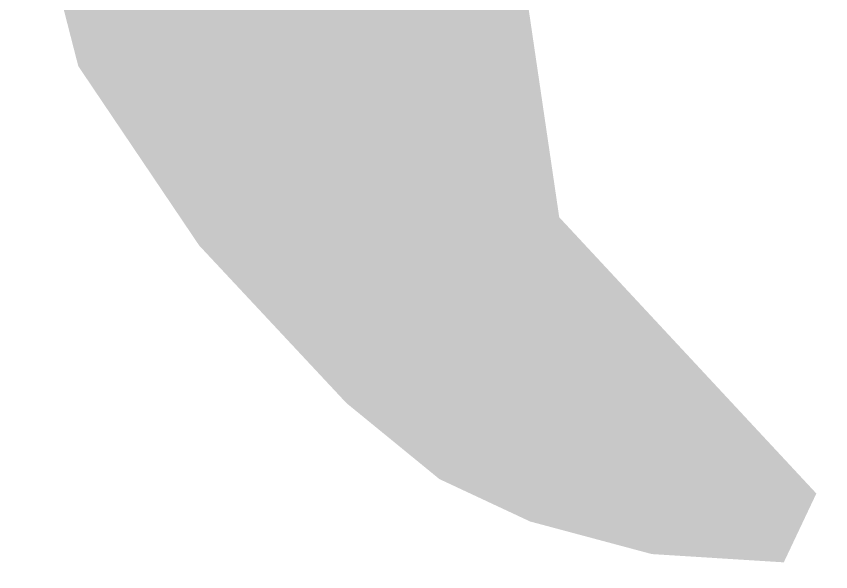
# Model space of a CAD drawing. Header units: metres. Extents: x 266208 to 280437, y 2124392 to 2131586.
# Drawn here: x 269495 to 269631.8, y 2129113.2 to 2129206.5 of the extents above; entities that cross this region are included whole.
import ezdxf

# ---------------------------------------------------------------- set-up
doc = ezdxf.new("R2010")
doc.units = ezdxf.units.M
doc.layers.add('MANGROOVE BUFFER ZONE', color=120, linetype='Continuous')

msp = doc.modelspace()

# ---------------------------------------------------------------- hatches: boundary and pattern name
at = {"layer": 'MANGROOVE BUFFER ZONE'}
h = msp.add_hatch(dxfattribs=at)
h.set_pattern_fill('GRASS', color=256)
h.paths.add_polyline_path([(270150.46, 2129082.31), (270148.17, 2129095.99), (270137.14, 2129105.46), (270121.05, 2129108.48), (270108.56, 2129103.39), (270095.7, 2129094.28), (270087.04, 2129074.87), (270085.57, 2129059.07), (270093.2, 2129050.27), (270106.51, 2129048.22), (270128.27, 2129050.38), (270141.47, 2129062.28)])
h.paths.add_polyline_path([(270429.87, 2129167.74), (270412.87, 2129207), (270409.41, 2129209.53), (270384.67, 2129212.36), (270363.81, 2129204.93), (270345.38, 2129194.98), (270331.8, 2129177.23), (270330.62, 2129159.6), (270333.86, 2129148.41), (270344.83, 2129135.86), (270365.47, 2129127.82), (270386.49, 2129124.73), (270408.57, 2129130.6), (270426.1, 2129143.34), (270432.8, 2129156.87)])
h.paths.add_polyline_path([(270546.48, 2129346.46), (270546.72, 2129363.45), (270531.41, 2129373.87), (270514.77, 2129377.82), (270489.8, 2129378.48), (270473.58, 2129373.48), (270471.23, 2129360.85), (270475.26, 2129340.08), (270485.85, 2129324.48), (270503.36, 2129316.19), (270534.9, 2129322.87)])
h.paths.add_polyline_path([(269826.59, 2129038.81), (269817.17, 2129053.24), (269791.68, 2129080.92), (269781.52, 2129081.72), (269776.1, 2129072.48), (269771.12, 2129050.81), (269774.54, 2129029.63), (269782.36, 2129011.5), (269802.14, 2129003.44), (269816.82, 2129008.51), (269824.79, 2129021.75)])
h.paths.add_polyline_path([(269572.83, 2129246.68), (269569.42, 2129252.37), (269553.62, 2129263.69), (269535.62, 2129272.74), (269517.09, 2129269.68), (269507.6, 2129255.8), (269502.12, 2129221.1), (269507.76, 2129199.15), (269527.72, 2129169.54), (269552.19, 2129143.35), (269567.45, 2129130.88), (269582.19, 2129123.99), (269602.17, 2129118.64), (269622.4, 2129117.37), (269626.42, 2129125.87), (269583.86, 2129171.6)])
h.paths.add_polyline_path([(269700.59, 2128904.04), (269673.76, 2128915.86), (269651.58, 2128919.99), (269623.59, 2128917.54), (269609.14, 2128906.64), (269609.89, 2128893.3), (269618.16, 2128880.87), (269644.49, 2128869.62), (269672.34, 2128862.55), (269698.36, 2128860.58), (269718.49, 2128868.22), (269719.69, 2128885.35)])
h.paths.add_polyline_path([(269399.4, 2129654.2), (269408.32, 2129751.92), (269400.04, 2129799.92), (269383.93, 2129824.58), (269367.6, 2129834.3), (269324.28, 2129858.31), (269323.55, 2129858.38), (269309.99, 2129852.59), (269296.16, 2129833.97), (269290.13, 2129796.66), (269291.21, 2129768.22), (269308.92, 2129723.08), (269314.31, 2129670.9), (269305.92, 2129609.19), (269308, 2129546.33), (269313.96, 2129510.33), (269321.58, 2129485.79), (269333.25, 2129464.67), (269349, 2129449.48), (269385.42, 2129448.95), (269406.73, 2129473.57), (269417.77, 2129511.31), (269414.28, 2129545.77), (269396.74, 2129574.95), (269395.35, 2129616.36)])

# ---------------------------------------------------------------- linework, layer by layer
at = {"layer": 'MANGROOVE BUFFER ZONE', "const_width": 5}
msp.add_lwpolyline([(269572.83, 2129246.68), (269569.42, 2129252.37), (269553.62, 2129263.69), (269535.62, 2129272.74), (269517.09, 2129269.68), (269507.6, 2129255.8), (269502.12, 2129221.1), (269507.76, 2129199.15), (269527.72, 2129169.54), (269552.19, 2129143.35), (269567.45, 2129130.88), (269582.19, 2129123.99), (269602.17, 2129118.64), (269622.4, 2129117.37), (269626.42, 2129125.87), (269583.86, 2129171.6), (269572.83, 2129246.68)], close=True, dxfattribs=at)

doc.saveas('drawing.dxf')
